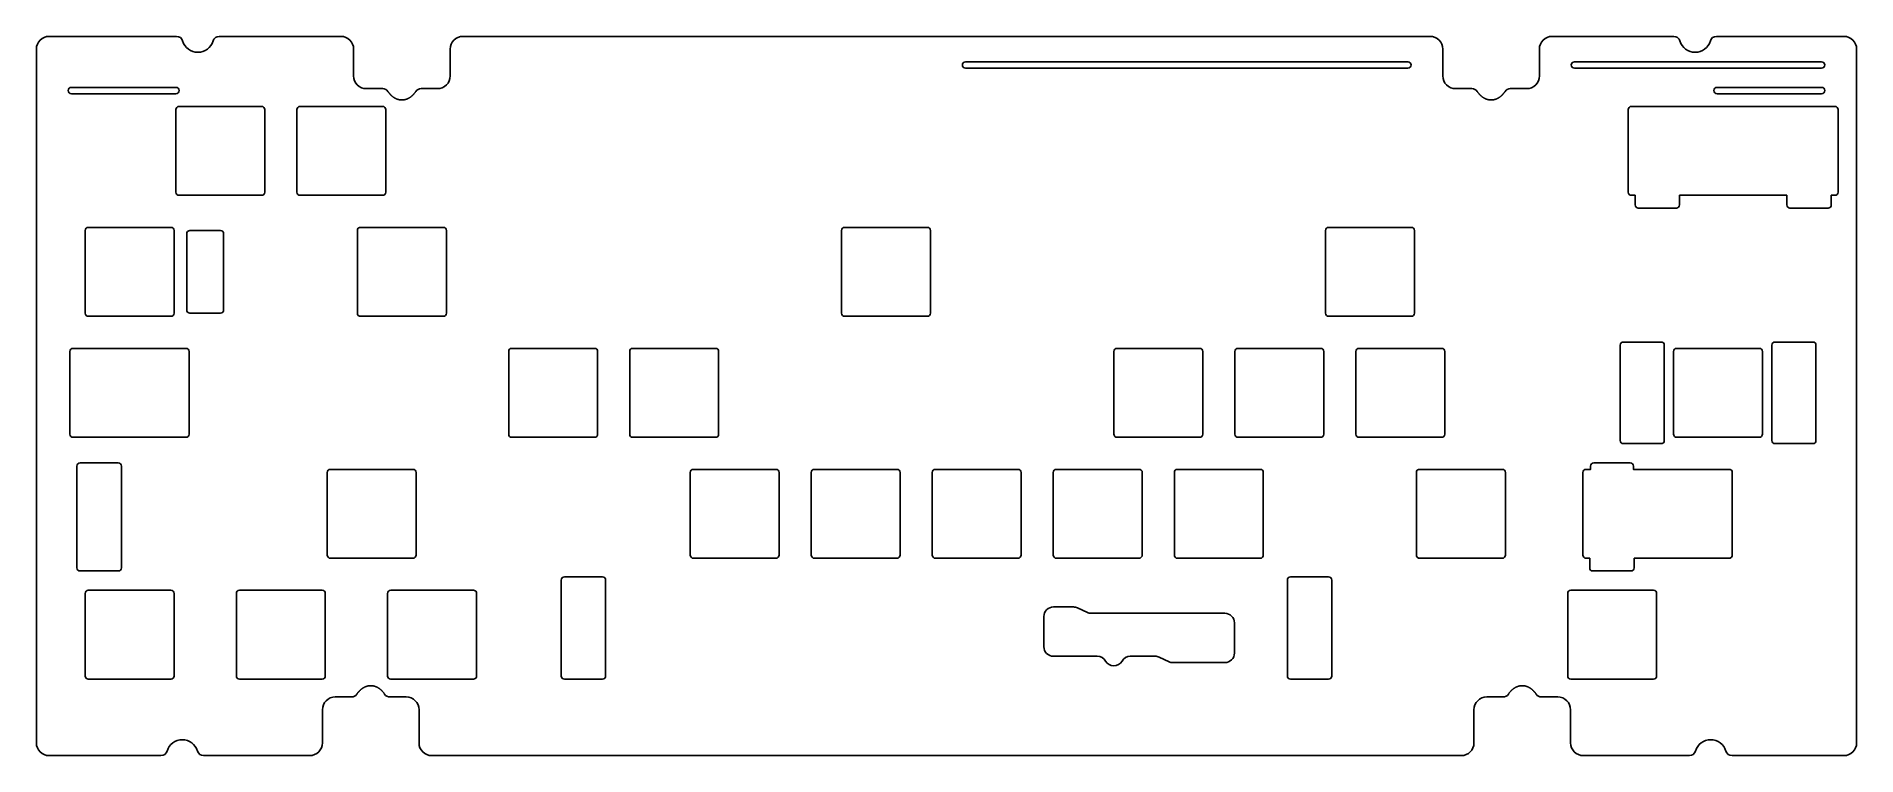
# Model space of a CAD drawing. Extents: x -2969 to -2682, y -2335 to -2221.
import ezdxf

# ---------------------------------------------------------------- set-up
doc = ezdxf.new("R2010")
doc.units = 0
doc.header["$MEASUREMENT"] = 0
doc.layers.get('0').update_dxf_attribs({"linetype": 'CONTINUOUS'})

msp = doc.modelspace()

# ---------------------------------------------------------------- linework, layer by layer
for p, q in [((-2886.129639, -2306.982178), (-2886.129639, -2322.108016)), ((-2879.629639, -2306.482178), (-2885.629639, -2306.482178)), ((-2879.129639, -2322.108004), (-2879.129639, -2306.982178)), ((-2771.82959, -2306.982178), (-2771.82959, -2322.105514)), ((-2765.32959, -2306.482178), (-2771.32959, -2306.482178)), ((-2764.82959, -2322.105485), (-2764.82959, -2306.982178)), ((-2885.629639, -2322.608154), (-2879.629639, -2322.608154)), ((-2771.32959, -2322.605643), (-2765.32959, -2322.605643))]:
    msp.add_line(p, q)
for points in [[(-2918.288818, -2324.957031, -0.251087), (-2919.121094, -2325.402832), (-2921.70459, -2325.402832, 0.414262), (-2923.70459, -2327.402832), (-2923.70459, -2332.634033, -0.414259), (-2925.70459, -2334.634033), (-2942.413086, -2334.634033, -0.331726), (-2943.371338, -2333.919678, 0.74544), (-2948.162842, -2333.919678, -0.331671), (-2949.121094, -2334.634033), (-2966.729492, -2334.634033, -0.414256), (-2968.729492, -2332.634033), (-2968.729492, -2223.38208, -0.414261), (-2966.729492, -2221.38208), (-2946.671387, -2221.38208, -0.331737), (-2945.712891, -2222.096436, 0.7453), (-2940.921143, -2222.096436, -0.331645), (-2939.962891, -2221.38208), (-2920.804688, -2221.38208, -0.414259), (-2918.804688, -2223.38208), (-2918.804688, -2227.613525, 0.414258), (-2916.804688, -2229.613525), (-2914.221191, -2229.613281, -0.250615), (-2913.388672, -2230.059326), (-2913.35498, -2230.109375), (-2913.320313, -2230.158447), (-2913.285645, -2230.206787), (-2913.25, -2230.254395), (-2913.213867, -2230.30127), (-2913.177246, -2230.347168), (-2913.140137, -2230.39209), (-2913.102539, -2230.436523), (-2913.064453, -2230.479736), (-2913.025879, -2230.522217), (-2912.986816, -2230.563721), (-2912.947266, -2230.604492), (-2912.907227, -2230.644043), (-2912.866699, -2230.682861), (-2912.825684, -2230.720703), (-2912.78418, -2230.757813), (-2912.742188, -2230.793701), (-2912.700195, -2230.828613), (-2912.657715, -2230.862549), (-2912.614746, -2230.895508), (-2912.571289, -2230.927734), (-2912.527344, -2230.958496), (-2912.483398, -2230.98877), (-2912.438965, -2231.017578), (-2912.394043, -2231.045654), (-2912.349121, -2231.07251), (-2912.303711, -2231.098389), (-2912.258057, -2231.123291), (-2912.212158, -2231.146973), (-2912.166016, -2231.169678), (-2912.119629, -2231.191406), (-2912.072754, -2231.211914), (-2912.025879, -2231.231445), (-2911.978516, -2231.249756), (-2911.931152, -2231.26709), (-2911.883789, -2231.283203), (-2911.835938, -2231.29834), (-2911.788086, -2231.3125), (-2911.739746, -2231.325195), (-2911.691895, -2231.337158), (-2911.643555, -2231.347656), (-2911.594971, -2231.357422), (-2911.546387, -2231.365723), (-2911.497559, -2231.373047), (-2911.448975, -2231.379395), (-2911.400391, -2231.384277), (-2911.351563, -2231.388184), (-2911.30249, -2231.391113), (-2911.253418, -2231.392822), (-2911.20459, -2231.393311), (-2911.155762, -2231.392822), (-2911.106934, -2231.391113), (-2911.058105, -2231.388184), (-2911.009277, -2231.384277), (-2910.960449, -2231.379395), (-2910.911621, -2231.373047), (-2910.862793, -2231.365723), (-2910.814453, -2231.357422), (-2910.765869, -2231.347656), (-2910.717529, -2231.337158), (-2910.669434, -2231.325195), (-2910.621094, -2231.3125), (-2910.573242, -2231.29834), (-2910.525391, -2231.283203), (-2910.478027, -2231.26709), (-2910.430664, -2231.249756), (-2910.383301, -2231.231445), (-2910.336426, -2231.211914), (-2910.290039, -2231.191406), (-2910.243164, -2231.169678), (-2910.197266, -2231.146973), (-2910.151367, -2231.123291), (-2910.105469, -2231.098389), (-2910.060059, -2231.07251), (-2910.015137, -2231.045654), (-2909.970215, -2231.017578), (-2909.925781, -2230.98877), (-2909.881836, -2230.95874), (-2909.837891, -2230.927734), (-2909.794678, -2230.895508), (-2909.751709, -2230.862549), (-2909.708984, -2230.828613), (-2909.666992, -2230.793701), (-2909.625, -2230.757813), (-2909.583496, -2230.720703), (-2909.542725, -2230.682861), (-2909.502197, -2230.644043), (-2909.462158, -2230.604492), (-2909.422363, -2230.563721), (-2909.383301, -2230.522217), (-2909.344727, -2230.479736), (-2909.306641, -2230.436523), (-2909.269043, -2230.39209), (-2909.231934, -2230.347168), (-2909.195313, -2230.30127), (-2909.15918, -2230.254395), (-2909.123535, -2230.206787), (-2909.088867, -2230.158447), (-2909.054199, -2230.109375), (-2909.020508, -2230.059082, -0.251082), (-2908.187988, -2229.613525), (-2905.604492, -2229.613525, 0.414261), (-2903.604492, -2227.613525), (-2903.604492, -2223.38208, -0.414265), (-2901.604492, -2221.38208), (-2749.354492, -2221.38208, -0.414261), (-2747.354492, -2223.38208), (-2747.354492, -2227.613525, 0.414258), (-2745.354492, -2229.613525), (-2742.770996, -2229.613281, -0.250603), (-2741.938721, -2230.059326), (-2741.904785, -2230.109131), (-2741.870605, -2230.158447), (-2741.835449, -2230.206787), (-2741.800049, -2230.254395), (-2741.763916, -2230.30127), (-2741.727539, -2230.347168), (-2741.69043, -2230.39209), (-2741.652588, -2230.436279), (-2741.614502, -2230.479736), (-2741.575684, -2230.522217), (-2741.536621, -2230.563721), (-2741.49707, -2230.604492), (-2741.457031, -2230.644043), (-2741.416504, -2230.682861), (-2741.375488, -2230.720703), (-2741.334229, -2230.757568), (-2741.29248, -2230.793457), (-2741.25, -2230.828613), (-2741.20752, -2230.862549), (-2741.164551, -2230.895508), (-2741.121094, -2230.927734), (-2741.077637, -2230.958496), (-2741.033203, -2230.98877), (-2740.98877, -2231.017578), (-2740.944336, -2231.045654), (-2740.89917, -2231.07251), (-2740.85376, -2231.098389), (-2740.808105, -2231.123047), (-2740.762207, -2231.146973), (-2740.71582, -2231.169678), (-2740.669434, -2231.191406), (-2740.622559, -2231.211914), (-2740.575684, -2231.231445), (-2740.528809, -2231.249756), (-2740.481201, -2231.26709), (-2740.433594, -2231.283203), (-2740.385742, -2231.29834), (-2740.337891, -2231.3125), (-2740.290039, -2231.325195), (-2740.241699, -2231.336914), (-2740.193359, -2231.347656), (-2740.14502, -2231.357422), (-2740.096191, -2231.365723), (-2740.047852, -2231.373047), (-2739.999023, -2231.379395), (-2739.950195, -2231.384277), (-2739.901367, -2231.388184), (-2739.852539, -2231.391113), (-2739.803711, -2231.392822), (-2739.754639, -2231.393311), (-2739.705566, -2231.392822), (-2739.656738, -2231.391113), (-2739.60791, -2231.388184), (-2739.559082, -2231.384277), (-2739.510254, -2231.379395), (-2739.461426, -2231.373047), (-2739.413086, -2231.365723), (-2739.364258, -2231.357422), (-2739.315918, -2231.347656), (-2739.267578, -2231.336914), (-2739.219238, -2231.325195), (-2739.171387, -2231.3125), (-2739.123535, -2231.29834), (-2739.075684, -2231.283203), (-2739.028076, -2231.26709), (-2738.980469, -2231.249756), (-2738.933594, -2231.231445), (-2738.886719, -2231.211914), (-2738.839844, -2231.191406), (-2738.793457, -2231.169678), (-2738.74707, -2231.146973), (-2738.701172, -2231.123047), (-2738.655518, -2231.098389), (-2738.610107, -2231.07251), (-2738.564941, -2231.045654), (-2738.520508, -2231.017578), (-2738.476074, -2230.98877), (-2738.431641, -2230.958496), (-2738.388184, -2230.927734), (-2738.344727, -2230.895508), (-2738.301758, -2230.862549), (-2738.259277, -2230.828613), (-2738.216797, -2230.793457), (-2738.175049, -2230.757568), (-2738.133789, -2230.720703), (-2738.092773, -2230.682861), (-2738.052246, -2230.644043), (-2738.012207, -2230.604492), (-2737.972656, -2230.563721), (-2737.933594, -2230.522217), (-2737.894775, -2230.479736), (-2737.856689, -2230.436279), (-2737.818848, -2230.39209), (-2737.781738, -2230.347168), (-2737.745361, -2230.30127), (-2737.709229, -2230.254395), (-2737.673828, -2230.206787), (-2737.638672, -2230.158447), (-2737.604492, -2230.109131), (-2737.570557, -2230.059326, -0.251047), (-2736.738281, -2229.613525), (-2734.154785, -2229.613525, 0.414261), (-2732.154785, -2227.613525), (-2732.154785, -2223.38208, -0.414258), (-2730.154785, -2221.38208), (-2710.996338, -2221.38208, -0.331729), (-2710.037842, -2222.096436, 0.74544), (-2705.246338, -2222.096436, -0.331679), (-2704.288086, -2221.38208), (-2684.229492, -2221.38208, -0.414261), (-2682.229492, -2223.38208), (-2682.229492, -2332.634033, -0.414259), (-2684.229492, -2334.634033), (-2701.837891, -2334.634277, -0.331675), (-2702.796387, -2333.919678, 0.74544), (-2707.588135, -2333.919922, -0.331649), (-2708.546387, -2334.634033), (-2725.254639, -2334.634033, -0.414262), (-2727.254639, -2332.634033), (-2727.254639, -2327.402832, 0.414259), (-2729.254639, -2325.402832), (-2731.838379, -2325.402832, -0.250617), (-2732.67041, -2324.957031), (-2732.704346, -2324.906982), (-2732.73877, -2324.85791), (-2732.773926, -2324.809326), (-2732.809082, -2324.761719), (-2732.845215, -2324.715088), (-2732.881836, -2324.669189), (-2732.918945, -2324.624023), (-2732.956543, -2324.579834), (-2732.994873, -2324.536621), (-2733.033447, -2324.494141), (-2733.072754, -2324.452393), (-2733.112305, -2324.411865), (-2733.152344, -2324.37207), (-2733.192871, -2324.333252), (-2733.233887, -2324.29541), (-2733.274902, -2324.258545), (-2733.316895, -2324.222656), (-2733.359131, -2324.1875), (-2733.401855, -2324.153564), (-2733.444824, -2324.120605), (-2733.488037, -2324.088623), (-2733.531738, -2324.057617), (-2733.575928, -2324.027588), (-2733.620361, -2323.998535), (-2733.665039, -2323.970703), (-2733.710205, -2323.943604), (-2733.755371, -2323.917969), (-2733.80127, -2323.893066), (-2733.847168, -2323.869141), (-2733.893555, -2323.846436), (-2733.939941, -2323.824951), (-2733.986572, -2323.804199), (-2734.033691, -2323.784912), (-2734.080566, -2323.766357), (-2734.12793, -2323.749023), (-2734.175781, -2323.73291), (-2734.223389, -2323.717773), (-2734.27124, -2323.703857), (-2734.319336, -2323.690918), (-2734.367676, -2323.679199), (-2734.416016, -2323.668457), (-2734.464355, -2323.658936), (-2734.512939, -2323.650391), (-2734.561523, -2323.643066), (-2734.610352, -2323.636963), (-2734.65918, -2323.631836), (-2734.708008, -2323.62793), (-2734.756836, -2323.625), (-2734.805664, -2323.623535), (-2734.854492, -2323.622803), (-2734.903564, -2323.623535), (-2734.952637, -2323.625), (-2735.001465, -2323.62793), (-2735.050293, -2323.631836), (-2735.099121, -2323.636963), (-2735.147705, -2323.643066), (-2735.196289, -2323.650391), (-2735.245117, -2323.658936), (-2735.293457, -2323.668457), (-2735.341797, -2323.679199), (-2735.390137, -2323.690918), (-2735.437988, -2323.703857), (-2735.48584, -2323.717773), (-2735.533691, -2323.73291), (-2735.581299, -2323.749023), (-2735.628662, -2323.766357), (-2735.675781, -2323.784912), (-2735.722656, -2323.804199), (-2735.769531, -2323.824951), (-2735.815918, -2323.846436), (-2735.862305, -2323.869141), (-2735.908203, -2323.893066), (-2735.953613, -2323.917969), (-2735.999023, -2323.943604), (-2736.044189, -2323.970703), (-2736.088867, -2323.998535), (-2736.133301, -2324.027588), (-2736.17749, -2324.057617), (-2736.221191, -2324.088623), (-2736.264648, -2324.120605), (-2736.307617, -2324.153564), (-2736.350098, -2324.1875), (-2736.392578, -2324.222656), (-2736.434082, -2324.258545), (-2736.475586, -2324.29541), (-2736.516602, -2324.333252), (-2736.557129, -2324.37207), (-2736.597168, -2324.411865), (-2736.636719, -2324.452393), (-2736.675781, -2324.494141), (-2736.714355, -2324.536621), (-2736.752441, -2324.579834), (-2736.790283, -2324.624023), (-2736.827393, -2324.669189), (-2736.864014, -2324.715088), (-2736.899902, -2324.761719), (-2736.935547, -2324.809326), (-2736.970703, -2324.85791), (-2737.004883, -2324.906982), (-2737.038818, -2324.957031, -0.251027), (-2737.871094, -2325.402832), (-2740.45459, -2325.402832, 0.414262), (-2742.45459, -2327.402832), (-2742.45459, -2332.634277, -0.414115), (-2744.45459, -2334.634033), (-2906.504639, -2334.634033, -0.414265), (-2908.504639, -2332.634033), (-2908.504639, -2327.402832, 0.414259), (-2910.504639, -2325.402832), (-2913.088379, -2325.402832, -0.250617), (-2913.92041, -2324.957031), (-2913.954346, -2324.906982), (-2913.98877, -2324.85791), (-2914.023926, -2324.809326), (-2914.059082, -2324.761719), (-2914.095215, -2324.715088), (-2914.131836, -2324.669189), (-2914.168945, -2324.624023), (-2914.206543, -2324.579834), (-2914.244629, -2324.536621), (-2914.283447, -2324.494141), (-2914.322754, -2324.452637), (-2914.362305, -2324.411865), (-2914.402344, -2324.37207), (-2914.442871, -2324.333252), (-2914.483643, -2324.29541), (-2914.524902, -2324.258545), (-2914.566895, -2324.222656), (-2914.608887, -2324.1875), (-2914.651855, -2324.153564), (-2914.694824, -2324.120605), (-2914.738037, -2324.088623), (-2914.781738, -2324.057617), (-2914.825684, -2324.027588), (-2914.870117, -2323.998535), (-2914.915039, -2323.970703), (-2914.959961, -2323.943848), (-2915.005371, -2323.917969), (-2915.05127, -2323.893066), (-2915.097168, -2323.869141), (-2915.143555, -2323.84668), (-2915.189941, -2323.824951), (-2915.236572, -2323.804199), (-2915.283691, -2323.784912), (-2915.330566, -2323.766602), (-2915.37793, -2323.749023), (-2915.425781, -2323.73291), (-2915.473145, -2323.717773), (-2915.52124, -2323.703857), (-2915.569336, -2323.690918), (-2915.617676, -2323.679199), (-2915.666016, -2323.668457), (-2915.714355, -2323.658936), (-2915.762695, -2323.650391), (-2915.811523, -2323.643066), (-2915.860352, -2323.636963), (-2915.90918, -2323.631836), (-2915.958008, -2323.62793), (-2916.006836, -2323.625), (-2916.055664, -2323.623535), (-2916.104492, -2323.622803), (-2916.153564, -2323.623535), (-2916.202637, -2323.625), (-2916.251465, -2323.62793), (-2916.300293, -2323.631836), (-2916.349121, -2323.636963), (-2916.397705, -2323.643066), (-2916.446289, -2323.650391), (-2916.495117, -2323.658936), (-2916.543457, -2323.668457), (-2916.591797, -2323.679199), (-2916.640137, -2323.690918), (-2916.687988, -2323.703857), (-2916.73584, -2323.717773), (-2916.783691, -2323.73291), (-2916.831055, -2323.749023), (-2916.878418, -2323.766602), (-2916.925781, -2323.784912), (-2916.972656, -2323.804199), (-2917.019531, -2323.824951), (-2917.065918, -2323.84668), (-2917.112305, -2323.869141), (-2917.158203, -2323.893066), (-2917.203613, -2323.917969), (-2917.249023, -2323.943848), (-2917.294189, -2323.970703), (-2917.338867, -2323.998535), (-2917.383301, -2324.027588), (-2917.42749, -2324.057617), (-2917.471191, -2324.088623), (-2917.514648, -2324.120605), (-2917.557617, -2324.153564), (-2917.600098, -2324.1875), (-2917.642578, -2324.222656), (-2917.684082, -2324.258545), (-2917.725586, -2324.29541), (-2917.766602, -2324.333252), (-2917.807129, -2324.37207), (-2917.847168, -2324.411865), (-2917.886719, -2324.452637), (-2917.925781, -2324.494141), (-2917.964355, -2324.536621), (-2918.002441, -2324.579834), (-2918.040039, -2324.624023), (-2918.077148, -2324.669189), (-2918.11377, -2324.715088), (-2918.149902, -2324.761719), (-2918.185547, -2324.809326), (-2918.220459, -2324.85791), (-2918.254883, -2324.906982), (-2918.288574, -2324.957031)], [(-2822.479492, -2226.38208, -1), (-2822.479492, -2225.38208), (-2752.854492, -2225.38208, -1), (-2752.854492, -2226.38208), (-2822.479492, -2226.38208)], [(-2687.729492, -2225.38208, -1), (-2687.729492, -2226.38208), (-2726.654785, -2226.38208, -1), (-2726.654785, -2225.38208), (-2687.729492, -2225.38208)], [(-2946.76709, -2230.408203, 1), (-2946.76709, -2229.408203), (-2963.229492, -2229.408203, 1), (-2963.229492, -2230.408203), (-2946.76709, -2230.408203)], [(-2704.192139, -2230.408203, -1), (-2704.192139, -2229.408203), (-2687.729492, -2229.408203, -1), (-2687.729492, -2230.408203), (-2704.192139, -2230.408203)], [(-2932.779785, -2232.908203, 0.414156), (-2933.279785, -2232.408203), (-2946.279785, -2232.408203, 0.414179), (-2946.779785, -2232.908203), (-2946.779785, -2245.908203, 0.414173), (-2946.279785, -2246.408203), (-2933.279785, -2246.408203, 0.414121), (-2932.779785, -2245.908203), (-2932.779785, -2232.908203)], [(-2927.229492, -2232.408203, 0.414138), (-2927.729492, -2232.908203), (-2927.729492, -2245.908203, 0.414173), (-2927.229492, -2246.408203), (-2914.229492, -2246.408203, 0.414121), (-2913.729492, -2245.908203), (-2913.729492, -2232.908203, 0.414156), (-2914.229492, -2232.408203), (-2927.229492, -2232.408203)], [(-2717.092773, -2246.408203), (-2717.092773, -2247.908203, 0.414138), (-2716.592773, -2248.408203), (-2710.592773, -2248.408203, 0.414121), (-2710.092773, -2247.908203), (-2710.092773, -2246.408203), (-2693.216797, -2246.408203), (-2693.216797, -2247.908203, 0.414173), (-2692.716797, -2248.408203), (-2686.716797, -2248.408203, 0.414121), (-2686.216797, -2247.908203), (-2686.216797, -2246.408203), (-2685.629639, -2246.408203, 0.414121), (-2685.129639, -2245.908203), (-2685.129639, -2232.908203, 0.414156), (-2685.629639, -2232.408203), (-2717.679688, -2232.408203, 0.414189), (-2718.179688, -2232.908203), (-2718.179688, -2245.908203, 0.414173), (-2717.679688, -2246.408203), (-2717.092773, -2246.408203)], [(-2947.067139, -2251.958008, 0.414156), (-2947.567139, -2251.458008), (-2960.567139, -2251.458008, 0.414189), (-2961.067139, -2251.958008), (-2961.067139, -2264.958008, 0.414173), (-2960.567139, -2265.458008), (-2947.567139, -2265.458008, 0.414121), (-2947.067139, -2264.958008), (-2947.067139, -2251.958008)], [(-2918.20459, -2251.958008, -0.414173), (-2917.70459, -2251.458008), (-2904.70459, -2251.458008, -0.41412), (-2904.20459, -2251.958008), (-2904.20459, -2264.958008, -0.414328), (-2904.70459, -2265.458008), (-2917.70459, -2265.458008, -0.414189), (-2918.20459, -2264.958008), (-2918.20459, -2251.958008)], [(-2828.504639, -2251.458008, -0.41412), (-2828.004639, -2251.958008), (-2828.004639, -2264.958008, -0.414156), (-2828.504639, -2265.458008), (-2841.504639, -2265.458008, -0.414189), (-2842.004639, -2264.958008), (-2842.004639, -2251.958008, -0.414173), (-2841.504639, -2251.458008), (-2828.504639, -2251.458008)], [(-2751.804688, -2264.958008, -0.414156), (-2752.304688, -2265.458008), (-2765.304688, -2265.458008, -0.414189), (-2765.804688, -2264.958008), (-2765.804688, -2251.958008, -0.414173), (-2765.304688, -2251.458008), (-2752.304688, -2251.458008, -0.41412), (-2751.804688, -2251.958008), (-2751.804688, -2264.958008)], [(-2945.067139, -2264.458008, 0.414173), (-2944.567139, -2264.958008), (-2939.754639, -2264.958008, 0.414121), (-2939.254639, -2264.458008), (-2939.254639, -2252.458008, 0.414156), (-2939.754639, -2251.958008), (-2944.567139, -2251.958008, 0.414189), (-2945.067139, -2252.458008), (-2945.067139, -2264.458008)], [(-2963.448242, -2284.008057, 0.414173), (-2962.948242, -2284.508057), (-2945.186035, -2284.508057, 0.414131), (-2944.686035, -2284.008057), (-2944.686035, -2271.008057, 0.414156), (-2945.186035, -2270.508057), (-2962.948242, -2270.508057, 0.414189), (-2963.448242, -2271.008057), (-2963.448242, -2284.008057)], [(-2893.89209, -2284.508057, -0.414189), (-2894.39209, -2284.008057), (-2894.39209, -2271.008057, -0.414173), (-2893.89209, -2270.508057), (-2880.89209, -2270.508057, -0.41412), (-2880.39209, -2271.008057), (-2880.39209, -2284.008057, -0.414328), (-2880.89209, -2284.508057), (-2893.89209, -2284.508057)], [(-2861.342285, -2284.008057, -0.414156), (-2861.842285, -2284.508057), (-2874.842285, -2284.508057, -0.414189), (-2875.342285, -2284.008057), (-2875.342285, -2271.008057, -0.414173), (-2874.842285, -2270.508057), (-2861.842285, -2270.508057, -0.41412), (-2861.342285, -2271.008057), (-2861.342285, -2284.008057)], [(-2785.64209, -2284.508057, 0.414138), (-2785.14209, -2284.008057), (-2785.14209, -2271.008057, 0.41414), (-2785.64209, -2270.508057), (-2798.64209, -2270.508057, 0.414189), (-2799.14209, -2271.008057), (-2799.14209, -2284.008057, 0.4148), (-2798.64209, -2284.508057), (-2785.64209, -2284.508057)], [(-2766.092285, -2271.008057, 0.414156), (-2766.592285, -2270.508057), (-2779.592285, -2270.508057, 0.414189), (-2780.092285, -2271.008057), (-2780.092285, -2284.008057, 0.414173), (-2779.592285, -2284.508057), (-2766.592285, -2284.508057, 0.414121), (-2766.092285, -2284.008057), (-2766.092285, -2271.008057)], [(-2747.041992, -2284.008057, -0.414156), (-2747.541992, -2284.508057), (-2760.541992, -2284.508057, -0.414189), (-2761.041992, -2284.008057), (-2761.041992, -2271.008057, -0.414173), (-2760.541992, -2270.508057), (-2747.541992, -2270.508057, -0.41412), (-2747.041992, -2271.008057), (-2747.041992, -2284.008057)], [(-2961.861328, -2288.558105, 0.414138), (-2962.361328, -2289.058105), (-2962.361328, -2305.058105, 0.414173), (-2961.861328, -2305.558105), (-2955.861328, -2305.558105, 0.414121), (-2955.361328, -2305.058105), (-2955.361328, -2289.058105, 0.414156), (-2955.861328, -2288.558105), (-2961.861328, -2288.558105)], [(-2717.236328, -2305.058105, -0.414156), (-2717.736328, -2305.558105), (-2723.736328, -2305.558105, -0.414189), (-2724.236328, -2305.058105), (-2724.236328, -2303.558105), (-2724.823242, -2303.558105, -0.414189), (-2725.323242, -2303.058105), (-2725.323242, -2290.058105, -0.414173), (-2724.823242, -2289.558105), (-2724.111328, -2289.558105), (-2724.111328, -2289.058105, -0.414173), (-2723.611328, -2288.558105), (-2717.861328, -2288.558105, -0.41412), (-2717.361328, -2289.058105), (-2717.361328, -2289.558105), (-2702.29834, -2289.558105, -0.414136), (-2701.79834, -2290.058105), (-2701.79834, -2303.058105, -0.414328), (-2702.29834, -2303.558105), (-2717.236328, -2303.558105), (-2717.236328, -2305.058105)], [(-2922.467285, -2303.558105, -0.414189), (-2922.967285, -2303.058105), (-2922.967285, -2290.058105, -0.414184), (-2922.467285, -2289.558105), (-2909.467285, -2289.558105, -0.41412), (-2908.967285, -2290.058105), (-2908.967285, -2303.058105, -0.414156), (-2909.467285, -2303.558105), (-2922.467285, -2303.558105)], [(-2851.817139, -2303.058105, -0.414156), (-2852.317139, -2303.558105), (-2865.317139, -2303.558105, -0.414129), (-2865.817139, -2303.058105), (-2865.817139, -2290.058105, -0.414173), (-2865.317139, -2289.558105), (-2852.317139, -2289.558105, -0.41412), (-2851.817139, -2290.058105), (-2851.817139, -2303.058105)], [(-2832.76709, -2303.058105, -0.414795), (-2833.26709, -2303.558105), (-2846.26709, -2303.558105, -0.414137), (-2846.76709, -2303.058105), (-2846.76709, -2290.058105, -0.414173), (-2846.26709, -2289.558105), (-2833.26709, -2289.558105, -0.414136), (-2832.76709, -2290.058105), (-2832.76709, -2303.058105)], [(-2813.717285, -2303.058105, -0.414156), (-2814.217285, -2303.558105), (-2827.217285, -2303.558105, -0.414189), (-2827.717285, -2303.058105), (-2827.717285, -2290.058105, -0.414173), (-2827.217285, -2289.558105), (-2814.217285, -2289.558105, -0.41412), (-2813.717285, -2290.058105), (-2813.717285, -2303.058105)], [(-2808.166992, -2289.558105, 0.414138), (-2808.666992, -2290.058105), (-2808.666992, -2303.058105, 0.414173), (-2808.166992, -2303.558105), (-2795.166992, -2303.558105, 0.414121), (-2794.666992, -2303.058105), (-2794.666992, -2290.058105, 0.414156), (-2795.166992, -2289.558105), (-2808.166992, -2289.558105)], [(-2775.617188, -2303.058105, -0.414156), (-2776.117188, -2303.558105), (-2789.117188, -2303.558105, -0.414189), (-2789.617188, -2303.058105), (-2789.617188, -2290.058105, -0.414173), (-2789.117188, -2289.558105), (-2776.117188, -2289.558105, -0.41412), (-2775.617188, -2290.058105), (-2775.617188, -2303.058105)], [(-2751.01709, -2303.558105, -0.414137), (-2751.51709, -2303.058105), (-2751.51709, -2290.058105, -0.414195), (-2751.01709, -2289.558105), (-2738.01709, -2289.558105, -0.414136), (-2737.51709, -2290.058105), (-2737.51709, -2303.058105, -0.414795), (-2738.01709, -2303.558105), (-2751.01709, -2303.558105)], [(-2947.067139, -2322.108154, -0.414156), (-2947.567139, -2322.608154), (-2960.567139, -2322.608154, -0.414189), (-2961.067139, -2322.108154), (-2961.067139, -2309.108154, -0.414173), (-2960.567139, -2308.608154), (-2947.567139, -2308.608154, -0.41412), (-2947.067139, -2309.108154), (-2947.067139, -2322.108154)], [(-2923.254639, -2322.108154, -0.414156), (-2923.754639, -2322.608154), (-2936.754639, -2322.608154, -0.414189), (-2937.254639, -2322.108154), (-2937.254639, -2309.108154, -0.414173), (-2936.754639, -2308.608154), (-2923.754639, -2308.608154, -0.41412), (-2923.254639, -2309.108154), (-2923.254639, -2322.108154)], [(-2899.942139, -2322.608154, 0.414138), (-2899.442139, -2322.108154), (-2899.442139, -2309.108154, 0.414156), (-2899.942139, -2308.608154), (-2912.942139, -2308.608154, 0.414189), (-2913.442139, -2309.108154), (-2913.442139, -2322.108154, 0.414173), (-2912.942139, -2322.608154), (-2899.942139, -2322.608154)], [(-2727.20459, -2322.608154, -0.414189), (-2727.70459, -2322.108154), (-2727.70459, -2309.108154, -0.414173), (-2727.20459, -2308.608154), (-2714.20459, -2308.608154, -0.414136), (-2713.70459, -2309.108154), (-2713.70459, -2322.108154, -0.414328), (-2714.20459, -2322.608154), (-2727.20459, -2322.608154)], [(-2791.997803, -2319.129883, 0.109344), (-2792.631836, -2318.989258), (-2796.544922, -2318.989258, 0.267976), (-2797.843994, -2319.739258, -0.577335), (-2800.442383, -2319.739258, 0.268036), (-2801.741211, -2318.989258), (-2808.654785, -2318.989258, -0.41414), (-2810.154785, -2317.489258), (-2810.154785, -2312.726807, -0.414136), (-2808.654785, -2311.226807), (-2805.487305, -2311.226807, -0.109334), (-2804.853271, -2311.367432), (-2803.311768, -2312.086426, 0.109369), (-2802.677734, -2312.226807), (-2781.654785, -2312.226807, -0.414139), (-2780.154785, -2313.726807), (-2780.154785, -2318.489258, -0.414137), (-2781.654785, -2319.989258), (-2789.822021, -2319.989502, -0.109334), (-2790.456055, -2319.848877), (-2791.997803, -2319.129883)]]:
    msp.add_lwpolyline(points, format="xyb")
for points in [[(-2719.448889, -2285.008057), (-2719.448889, -2270.008057, -0.4142135624), (-2718.948889, -2269.508057), (-2712.998889, -2269.508057, -0.4142135624), (-2712.498889, -2270.008057), (-2712.498889, -2285.008057, -0.4142135624), (-2712.998889, -2285.508057), (-2718.948889, -2285.508057, -0.4142135624)], [(-2711.035889, -2284.008057), (-2711.035889, -2271.008057, -0.4142135624), (-2710.535889, -2270.508057), (-2697.535889, -2270.508057, -0.4142135624), (-2697.035889, -2271.008057), (-2697.035889, -2284.008057, -0.4142135624), (-2697.535889, -2284.508057), (-2710.535889, -2284.508057, -0.4142135624)], [(-2695.572889, -2285.008057), (-2695.572889, -2270.008057, -0.4142135624), (-2695.072889, -2269.508057), (-2689.122889, -2269.508057, -0.4142135624), (-2688.622889, -2270.008057), (-2688.622889, -2285.008057, -0.4142135624), (-2689.122889, -2285.508057), (-2695.072889, -2285.508057, -0.4142135624)]]:
    msp.add_lwpolyline(points, format="xyb", close=True)
for centre, radius, start, end in [((-2885.629618, -2306.982199), 0.500021, 90.00240247, 179.99759753), ((-2879.629688, -2306.982227), 0.500049, 0.00563029, 89.99436971), ((-2771.329569, -2306.982199), 0.500021, 90.00240247, 179.99759753), ((-2765.329492, -2306.98208), 0.499902, 359.98880731, 90.01119269), ((-2885.629574, -2322.108089), 0.500065, 180.00739095, 269.99260905), ((-2879.629718, -2322.108075), 0.500079, 270.00905382, 359.99094618), ((-2771.329525, -2322.105578), 0.500065, 180.00739095, 269.99260905), ((-2765.329669, -2322.105564), 0.500079, 270.00905382, 359.99094618)]:
    msp.add_arc(centre, radius, start, end)

doc.saveas('drawing.dxf')
